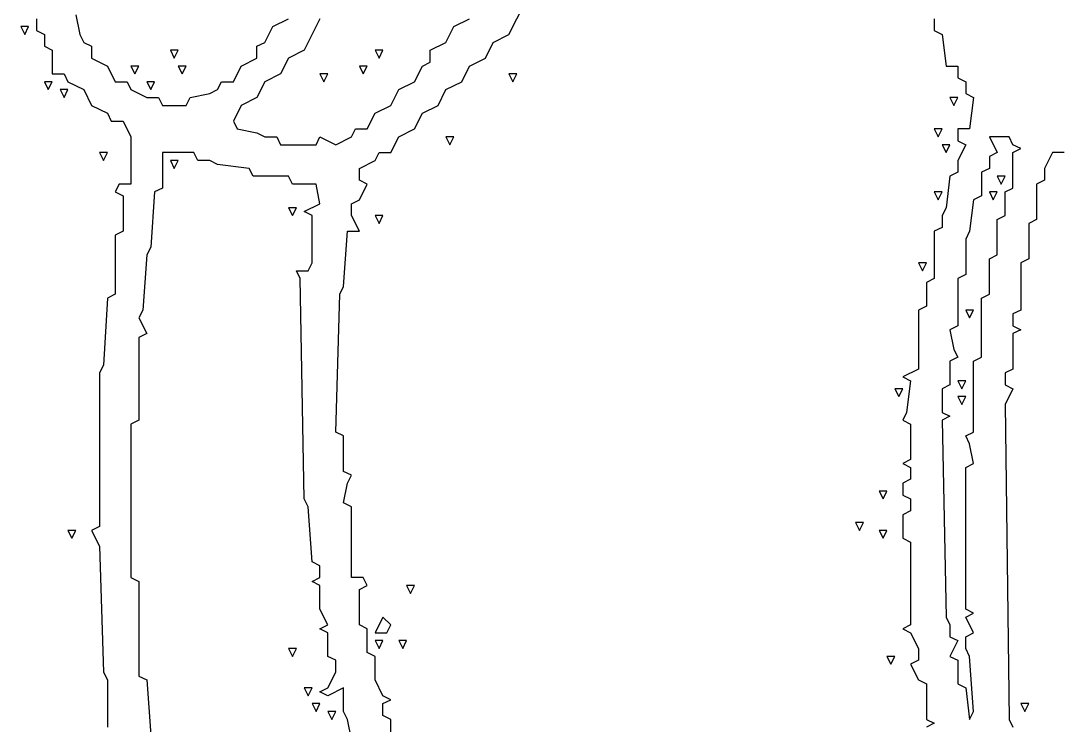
# Model space of a CAD drawing. Extents: x 11 to 152, y 0 to 170.
# Drawn here: x 53.27 to 77.44, y 120.53 to 136.94 of the extents above; entities that cross this region are included whole.
import ezdxf

# ---------------------------------------------------------------- set-up
doc = ezdxf.new("R2010")
doc.units = 0
doc.layers.add('Layer0', color=7, linetype='Continuous')

msp = doc.modelspace()

# ---------------------------------------------------------------- linework, layer by layer
at = {"layer": 'Layer0', "color": 5, "linetype": 'CONTINUOUS'}
for p, q in [((64.64401, 136.6235, 0.1), (65.01079, 137.3571, 0.1)), ((54.55771, 137.082, 0.1), (54.64941, 136.6235, 0.1)), ((53.274, 136.8069, 0.1), (53.3657, 136.6235, 0.1)), ((53.45739, 136.8069, 0.1), (53.274, 136.8069, 0.1)), ((53.3657, 136.6235, 0.1), (53.45739, 136.8069, 0.1)), ((53.64078, 136.9903, 0.1), (53.64078, 136.7152, 0.1)), ((58.95901, 136.4401, 0.1), (59.14239, 136.8069, 0.1)), ((59.14239, 136.8069, 0.1), (59.50917, 136.9903, 0.1)), ((60.24272, 136.9903, 0.1), (59.87594, 136.2567, 0.1)), ((63.17691, 136.4401, 0.1), (63.3603, 136.8069, 0.1)), ((63.3603, 136.8069, 0.1), (63.72708, 136.9903, 0.1)), ((74.54693, 136.9903, 0.1), (74.54693, 136.7152, 0.1)), ((53.64078, 136.7152, 0.1), (53.82416, 136.6235, 0.1)), ((53.82416, 136.6235, 0.1), (53.82416, 136.3484, 0.1)), ((54.64941, 136.6235, 0.1), (54.7411, 136.4401, 0.1)), ((64.27724, 136.4401, 0.1), (64.64401, 136.6235, 0.1)), ((74.54693, 136.7152, 0.1), (74.73031, 136.6235, 0.1)), ((74.73031, 136.6235, 0.1), (74.82201, 135.89, 0.1)), ((53.82416, 136.3484, 0.1), (54.00755, 136.2567, 0.1)), ((54.7411, 136.4401, 0.1), (54.92449, 136.3484, 0.1)), ((54.92449, 136.3484, 0.1), (54.92449, 136.0734, 0.1)), ((58.77562, 136.3484, 0.1), (58.95901, 136.4401, 0.1)), ((58.77562, 136.0734, 0.1), (58.77562, 136.3484, 0.1)), ((62.81014, 136.2567, 0.1), (63.17691, 136.4401, 0.1)), ((64.09385, 136.0734, 0.1), (64.27724, 136.4401, 0.1)), ((54.00755, 136.2567, 0.1), (54.00755, 135.7066, 0.1)), ((54.92449, 136.0734, 0.1), (55.29126, 135.89, 0.1)), ((56.75836, 136.2567, 0.1), (56.85005, 136.0734, 0.1)), ((56.94175, 136.2567, 0.1), (56.75836, 136.2567, 0.1)), ((56.85005, 136.0734, 0.1), (56.94175, 136.2567, 0.1)), ((58.40885, 135.89, 0.1), (58.77562, 136.0734, 0.1)), ((59.50917, 136.0734, 0.1), (59.32578, 135.7066, 0.1)), ((59.87594, 136.2567, 0.1), (59.50917, 136.0734, 0.1)), ((61.52643, 136.2567, 0.1), (61.61812, 136.0734, 0.1)), ((61.70982, 136.2567, 0.1), (61.52643, 136.2567, 0.1)), ((61.61812, 136.0734, 0.1), (61.70982, 136.2567, 0.1)), ((62.81014, 135.9817, 0.1), (62.81014, 136.2567, 0.1)), ((63.72708, 135.89, 0.1), (64.09385, 136.0734, 0.1)), ((55.29126, 135.89, 0.1), (55.47465, 135.5232, 0.1)), ((55.84142, 135.89, 0.1), (55.93312, 135.7066, 0.1)), ((56.02481, 135.89, 0.1), (55.84142, 135.89, 0.1)), ((55.93312, 135.7066, 0.1), (56.02481, 135.89, 0.1)), ((56.94175, 135.89, 0.1), (57.03344, 135.7066, 0.1)), ((57.12513, 135.89, 0.1), (56.94175, 135.89, 0.1)), ((57.03344, 135.7066, 0.1), (57.12513, 135.89, 0.1)), ((58.22546, 135.5232, 0.1), (58.40885, 135.89, 0.1)), ((61.15965, 135.89, 0.1), (61.25135, 135.7066, 0.1)), ((61.34304, 135.89, 0.1), (61.15965, 135.89, 0.1)), ((61.25135, 135.7066, 0.1), (61.34304, 135.89, 0.1)), ((62.44337, 135.5232, 0.1), (62.62675, 135.89, 0.1)), ((62.62675, 135.89, 0.1), (62.81014, 135.9817, 0.1)), ((63.54369, 135.5232, 0.1), (63.72708, 135.89, 0.1)), ((74.82201, 135.89, 0.1), (75.09709, 135.89, 0.1)), ((75.09709, 135.89, 0.1), (75.09709, 135.6149, 0.1)), ((54.00755, 135.7066, 0.1), (54.28263, 135.7066, 0.1)), ((54.28263, 135.7066, 0.1), (54.37433, 135.5232, 0.1)), ((59.32578, 135.7066, 0.1), (58.95901, 135.5232, 0.1)), ((60.24272, 135.7066, 0.1), (60.33441, 135.5232, 0.1)), ((60.42611, 135.7066, 0.1), (60.24272, 135.7066, 0.1)), ((60.33441, 135.5232, 0.1), (60.42611, 135.7066, 0.1)), ((64.64401, 135.7066, 0.1), (64.73571, 135.5232, 0.1)), ((64.8274, 135.7066, 0.1), (64.64401, 135.7066, 0.1)), ((64.73571, 135.5232, 0.1), (64.8274, 135.7066, 0.1)), ((75.09709, 135.6149, 0.1), (75.28047, 135.5232, 0.1)), ((53.82416, 135.5232, 0.1), (53.91586, 135.3398, 0.1)), ((54.00755, 135.5232, 0.1), (53.82416, 135.5232, 0.1)), ((53.91586, 135.3398, 0.1), (54.00755, 135.5232, 0.1)), ((54.19094, 135.3398, 0.1), (54.28263, 135.1564, 0.1)), ((54.37433, 135.3398, 0.1), (54.19094, 135.3398, 0.1)), ((54.28263, 135.1564, 0.1), (54.37433, 135.3398, 0.1)), ((54.37433, 135.5232, 0.1), (54.7411, 135.3398, 0.1)), ((54.7411, 135.3398, 0.1), (54.92449, 134.973, 0.1)), ((55.47465, 135.5232, 0.1), (55.74973, 135.5232, 0.1)), ((55.74973, 135.5232, 0.1), (55.84142, 135.3398, 0.1)), ((55.84142, 135.3398, 0.1), (56.2082, 135.1564, 0.1)), ((56.2082, 135.5232, 0.1), (56.29989, 135.3398, 0.1)), ((56.39159, 135.5232, 0.1), (56.2082, 135.5232, 0.1)), ((56.29989, 135.3398, 0.1), (56.39159, 135.5232, 0.1)), ((57.6753, 135.2481, 0.1), (57.85868, 135.3398, 0.1)), ((57.85868, 135.3398, 0.1), (57.95038, 135.5232, 0.1)), ((57.95038, 135.5232, 0.1), (58.22546, 135.5232, 0.1)), ((58.95901, 135.5232, 0.1), (58.77562, 135.1564, 0.1)), ((61.8932, 134.973, 0.1), (62.07659, 135.3398, 0.1)), ((62.07659, 135.3398, 0.1), (62.44337, 135.5232, 0.1)), ((62.99353, 134.973, 0.1), (63.17691, 135.3398, 0.1)), ((63.17691, 135.3398, 0.1), (63.54369, 135.5232, 0.1)), ((75.28047, 135.5232, 0.1), (75.28047, 135.2481, 0.1)), ((56.2082, 135.1564, 0.1), (56.48328, 135.1564, 0.1)), ((56.48328, 135.1564, 0.1), (56.57497, 134.973, 0.1)), ((57.12513, 134.973, 0.1), (57.21683, 135.1564, 0.1)), ((57.21683, 135.1564, 0.1), (57.6753, 135.2481, 0.1)), ((58.77562, 135.1564, 0.1), (58.40885, 134.973, 0.1)), ((74.9137, 135.1564, 0.1), (75.00539, 134.973, 0.1)), ((75.09709, 135.1564, 0.1), (74.9137, 135.1564, 0.1)), ((75.00539, 134.973, 0.1), (75.09709, 135.1564, 0.1)), ((75.28047, 135.2481, 0.1), (75.46386, 135.1564, 0.1)), ((75.46386, 135.1564, 0.1), (75.37217, 134.4229, 0.1)), ((54.92449, 134.973, 0.1), (55.29126, 134.7896, 0.1)), ((56.57497, 134.973, 0.1), (57.12513, 134.973, 0.1)), ((58.40885, 134.973, 0.1), (58.22546, 134.6063, 0.1)), ((61.52643, 134.7896, 0.1), (61.8932, 134.973, 0.1)), ((62.62675, 134.7896, 0.1), (62.99353, 134.973, 0.1)), ((55.29126, 134.7896, 0.1), (55.38296, 134.6063, 0.1)), ((55.38296, 134.6063, 0.1), (55.65804, 134.6063, 0.1)), ((55.65804, 134.6063, 0.1), (55.84142, 134.2395, 0.1)), ((58.22546, 134.6063, 0.1), (58.31715, 134.4229, 0.1)), ((61.34304, 134.4229, 0.1), (61.52643, 134.7896, 0.1)), ((62.44337, 134.4229, 0.1), (62.62675, 134.7896, 0.1)), ((58.31715, 134.4229, 0.1), (58.77562, 134.3312, 0.1)), ((60.97627, 134.2395, 0.1), (61.06796, 134.4229, 0.1)), ((61.06796, 134.4229, 0.1), (61.34304, 134.4229, 0.1)), ((62.07659, 134.2395, 0.1), (62.44337, 134.4229, 0.1)), ((74.54693, 134.4229, 0.1), (74.63862, 134.2395, 0.1)), ((74.73031, 134.4229, 0.1), (74.54693, 134.4229, 0.1)), ((74.63862, 134.2395, 0.1), (74.73031, 134.4229, 0.1)), ((75.37217, 134.4229, 0.1), (75.09709, 134.4229, 0.1)), ((75.09709, 134.4229, 0.1), (75.09709, 134.1478, 0.1)), ((55.84142, 134.2395, 0.1), (55.84142, 133.1392, 0.1)), ((58.77562, 134.3312, 0.1), (58.95901, 134.2395, 0.1)), ((58.95901, 134.2395, 0.1), (59.23409, 134.2395, 0.1)), ((59.23409, 134.2395, 0.1), (59.32578, 134.0561, 0.1)), ((60.15102, 134.0561, 0.1), (60.24272, 134.2395, 0.1)), ((60.24272, 134.2395, 0.1), (60.60949, 134.0561, 0.1)), ((60.60949, 134.0561, 0.1), (60.97627, 134.2395, 0.1)), ((61.8932, 133.8727, 0.1), (62.07659, 134.2395, 0.1)), ((63.17691, 134.2395, 0.1), (63.26861, 134.0561, 0.1)), ((63.3603, 134.2395, 0.1), (63.17691, 134.2395, 0.1)), ((63.26861, 134.0561, 0.1), (63.3603, 134.2395, 0.1)), ((75.09709, 134.1478, 0.1), (75.28047, 134.0561, 0.1)), ((75.83064, 134.2395, 0.1), (76.01402, 133.8727, 0.1)), ((76.2891, 134.2395, 0.1), (75.83064, 134.2395, 0.1)), ((76.3808, 134.0561, 0.1), (76.2891, 134.2395, 0.1)), ((55.10787, 133.8727, 0.1), (55.19957, 133.6893, 0.1)), ((55.29126, 133.8727, 0.1), (55.10787, 133.8727, 0.1)), ((55.19957, 133.6893, 0.1), (55.29126, 133.8727, 0.1)), ((56.57497, 133.8727, 0.1), (56.57497, 133.0475, 0.1)), ((57.30852, 133.8727, 0.1), (56.57497, 133.8727, 0.1)), ((57.40022, 133.6893, 0.1), (57.30852, 133.8727, 0.1)), ((59.32578, 134.0561, 0.1), (60.15102, 134.0561, 0.1)), ((61.52643, 133.6893, 0.1), (61.61812, 133.8727, 0.1)), ((61.61812, 133.8727, 0.1), (61.8932, 133.8727, 0.1)), ((74.73031, 134.0561, 0.1), (74.82201, 133.8727, 0.1)), ((74.9137, 134.0561, 0.1), (74.73031, 134.0561, 0.1)), ((74.82201, 133.8727, 0.1), (74.9137, 134.0561, 0.1)), ((75.28047, 134.0561, 0.1), (75.09709, 133.6893, 0.1)), ((76.01402, 133.8727, 0.1), (75.83064, 133.781, 0.1)), ((76.56419, 133.9644, 0.1), (76.3808, 134.0561, 0.1)), ((76.3808, 133.8727, 0.1), (76.56419, 133.9644, 0.1)), ((76.3808, 133.0475, 0.1), (76.3808, 133.8727, 0.1)), ((77.29773, 133.8727, 0.1), (77.11435, 133.5059, 0.1)), ((77.57282, 133.8727, 0.1), (77.29773, 133.8727, 0.1)), ((56.75836, 133.6893, 0.1), (56.85005, 133.5059, 0.1)), ((56.94175, 133.6893, 0.1), (56.75836, 133.6893, 0.1)), ((56.85005, 133.5059, 0.1), (56.94175, 133.6893, 0.1)), ((57.6753, 133.6893, 0.1), (57.40022, 133.6893, 0.1)), ((57.85868, 133.5976, 0.1), (57.6753, 133.6893, 0.1)), ((61.15965, 133.5059, 0.1), (61.52643, 133.6893, 0.1)), ((75.09709, 133.6893, 0.1), (75.09709, 133.4142, 0.1)), ((75.83064, 133.781, 0.1), (75.83064, 133.5059, 0.1)), ((58.59223, 133.5059, 0.1), (57.85868, 133.5976, 0.1)), ((58.68393, 133.3225, 0.1), (58.59223, 133.5059, 0.1)), ((61.15965, 133.2309, 0.1), (61.15965, 133.5059, 0.1)), ((75.09709, 133.4142, 0.1), (74.9137, 133.3225, 0.1)), ((75.83064, 133.5059, 0.1), (75.64725, 133.4142, 0.1)), ((75.64725, 133.4142, 0.1), (75.64725, 132.8641, 0.1)), ((77.11435, 133.5059, 0.1), (77.11435, 133.2309, 0.1)), ((55.56634, 133.1392, 0.1), (55.47465, 132.9558, 0.1)), ((55.84142, 133.1392, 0.1), (55.56634, 133.1392, 0.1)), ((59.50917, 133.3225, 0.1), (58.68393, 133.3225, 0.1)), ((59.60086, 133.1392, 0.1), (59.50917, 133.3225, 0.1)), ((60.15102, 133.1392, 0.1), (59.60086, 133.1392, 0.1)), ((60.24272, 132.6807, 0.1), (60.15102, 133.1392, 0.1)), ((61.34304, 133.1392, 0.1), (61.15965, 133.2309, 0.1)), ((61.15965, 132.7724, 0.1), (61.34304, 133.1392, 0.1)), ((74.9137, 133.3225, 0.1), (74.82201, 132.589, 0.1)), ((76.01402, 133.3225, 0.1), (76.10572, 133.1392, 0.1)), ((76.19741, 133.3225, 0.1), (76.01402, 133.3225, 0.1)), ((76.10572, 133.1392, 0.1), (76.19741, 133.3225, 0.1)), ((77.11435, 133.2309, 0.1), (76.93096, 133.1392, 0.1)), ((76.93096, 133.1392, 0.1), (76.93096, 132.3139, 0.1)), ((55.47465, 132.9558, 0.1), (55.65804, 132.8641, 0.1)), ((56.39159, 132.9558, 0.1), (56.29989, 131.6721, 0.1)), ((56.57497, 133.0475, 0.1), (56.39159, 132.9558, 0.1)), ((74.54693, 132.9558, 0.1), (74.63862, 132.7724, 0.1)), ((74.73031, 132.9558, 0.1), (74.54693, 132.9558, 0.1)), ((74.63862, 132.7724, 0.1), (74.73031, 132.9558, 0.1)), ((75.83064, 132.9558, 0.1), (75.92233, 132.7724, 0.1)), ((76.01402, 132.9558, 0.1), (75.83064, 132.9558, 0.1)), ((75.92233, 132.7724, 0.1), (76.01402, 132.9558, 0.1)), ((76.19741, 132.9558, 0.1), (76.3808, 133.0475, 0.1)), ((76.19741, 132.4056, 0.1), (76.19741, 132.9558, 0.1)), ((55.65804, 132.8641, 0.1), (55.65804, 132.0388, 0.1)), ((59.87594, 132.4973, 0.1), (60.24272, 132.6807, 0.1)), ((60.97627, 132.6807, 0.1), (61.15965, 132.7724, 0.1)), ((60.97627, 132.4056, 0.1), (60.97627, 132.6807, 0.1)), ((75.46386, 132.7724, 0.1), (75.37217, 132.0388, 0.1)), ((75.64725, 132.8641, 0.1), (75.46386, 132.7724, 0.1)), ((59.50917, 132.589, 0.1), (59.60086, 132.4056, 0.1)), ((59.69256, 132.589, 0.1), (59.50917, 132.589, 0.1)), ((59.60086, 132.4056, 0.1), (59.69256, 132.589, 0.1)), ((60.05933, 132.4056, 0.1), (59.87594, 132.4973, 0.1)), ((60.05933, 131.3053, 0.1), (60.05933, 132.4056, 0.1)), ((61.15965, 132.0388, 0.1), (60.97627, 132.4056, 0.1)), ((61.52643, 132.4056, 0.1), (61.61812, 132.2222, 0.1)), ((61.70982, 132.4056, 0.1), (61.52643, 132.4056, 0.1)), ((61.61812, 132.2222, 0.1), (61.70982, 132.4056, 0.1)), ((74.82201, 132.589, 0.1), (74.73031, 132.4056, 0.1)), ((74.73031, 132.4056, 0.1), (74.73031, 132.1305, 0.1)), ((76.01402, 132.3139, 0.1), (76.19741, 132.4056, 0.1)), ((76.01402, 131.4887, 0.1), (76.01402, 132.3139, 0.1)), ((76.93096, 132.3139, 0.1), (76.74757, 132.2222, 0.1)), ((76.74757, 132.2222, 0.1), (76.74757, 131.397, 0.1)), ((55.65804, 132.0388, 0.1), (55.47465, 131.9471, 0.1)), ((55.47465, 131.9471, 0.1), (55.47465, 130.5717, 0.1)), ((60.79288, 130.7551, 0.1), (60.88457, 132.0388, 0.1)), ((60.88457, 132.0388, 0.1), (61.15965, 132.0388, 0.1)), ((74.73031, 132.1305, 0.1), (74.54693, 132.0388, 0.1)), ((74.54693, 132.0388, 0.1), (74.54693, 130.9385, 0.1)), ((75.37217, 132.0388, 0.1), (75.28047, 131.8554, 0.1)), ((75.28047, 131.8554, 0.1), (75.28047, 131.0302, 0.1)), ((56.2082, 131.4887, 0.1), (56.1165, 130.205, 0.1)), ((56.29989, 131.6721, 0.1), (56.2082, 131.4887, 0.1)), ((75.83064, 131.397, 0.1), (76.01402, 131.4887, 0.1)), ((59.96764, 131.1219, 0.1), (60.05933, 131.3053, 0.1)), ((74.18015, 131.3053, 0.1), (74.27184, 131.1219, 0.1)), ((74.36354, 131.3053, 0.1), (74.18015, 131.3053, 0.1)), ((74.27184, 131.1219, 0.1), (74.36354, 131.3053, 0.1)), ((75.83064, 130.5717, 0.1), (75.83064, 131.397, 0.1)), ((76.74757, 131.397, 0.1), (76.56419, 131.3053, 0.1)), ((76.56419, 131.3053, 0.1), (76.56419, 130.205, 0.1)), ((59.78425, 130.9385, 0.1), (59.69256, 131.1219, 0.1)), ((59.69256, 131.1219, 0.1), (59.96764, 131.1219, 0.1)), ((75.28047, 131.0302, 0.1), (75.09709, 130.9385, 0.1)), ((59.87594, 125.8037, 0.1), (59.78425, 130.9385, 0.1)), ((60.70119, 130.5717, 0.1), (60.79288, 130.7551, 0.1)), ((74.54693, 130.9385, 0.1), (74.36354, 130.8468, 0.1)), ((74.36354, 130.8468, 0.1), (74.36354, 130.2967, 0.1)), ((75.09709, 130.9385, 0.1), (75.09709, 129.8382, 0.1)), ((55.29126, 130.48, 0.1), (55.19957, 128.9213, 0.1)), ((55.47465, 130.5717, 0.1), (55.29126, 130.48, 0.1)), ((60.60949, 127.3625, 0.1), (60.70119, 130.5717, 0.1)), ((75.64725, 130.48, 0.1), (75.83064, 130.5717, 0.1)), ((75.64725, 129.1046, 0.1), (75.64725, 130.48, 0.1)), ((74.36354, 130.2967, 0.1), (74.18015, 130.205, 0.1)), ((56.1165, 130.205, 0.1), (56.02481, 130.0216, 0.1)), ((56.02481, 130.0216, 0.1), (56.2082, 129.6548, 0.1)), ((74.18015, 130.205, 0.1), (74.18015, 128.8296, 0.1)), ((75.28047, 130.205, 0.1), (75.37217, 130.0216, 0.1)), ((75.46386, 130.205, 0.1), (75.28047, 130.205, 0.1)), ((75.37217, 130.0216, 0.1), (75.46386, 130.205, 0.1)), ((76.56419, 130.205, 0.1), (76.3808, 130.1133, 0.1)), ((76.3808, 130.1133, 0.1), (76.3808, 129.8382, 0.1)), ((75.09709, 129.8382, 0.1), (74.9137, 129.7465, 0.1)), ((74.9137, 129.7465, 0.1), (75.00539, 129.288, 0.1)), ((76.3808, 129.8382, 0.1), (76.56419, 129.7465, 0.1)), ((76.56419, 129.7465, 0.1), (76.3808, 129.6548, 0.1)), ((56.2082, 129.6548, 0.1), (56.02481, 129.5631, 0.1)), ((56.02481, 129.5631, 0.1), (56.02481, 127.6375, 0.1)), ((76.3808, 129.6548, 0.1), (76.3808, 128.8296, 0.1)), ((75.00539, 129.288, 0.1), (75.09709, 129.1046, 0.1)), ((75.09709, 129.1046, 0.1), (74.9137, 129.0129, 0.1)), ((75.46386, 129.0129, 0.1), (75.64725, 129.1046, 0.1)), ((55.19957, 128.9213, 0.1), (55.10787, 128.7379, 0.1)), ((74.18015, 128.8296, 0.1), (73.81338, 128.6462, 0.1)), ((74.9137, 129.0129, 0.1), (74.9137, 128.4628, 0.1)), ((75.46386, 127.3625, 0.1), (75.46386, 129.0129, 0.1)), ((76.3808, 128.8296, 0.1), (76.19741, 128.7379, 0.1)), ((55.10787, 128.7379, 0.1), (55.10787, 125.1618, 0.1)), ((73.81338, 128.6462, 0.1), (73.99676, 128.5545, 0.1)), ((73.99676, 128.5545, 0.1), (73.90507, 127.8209, 0.1)), ((75.09709, 128.5545, 0.1), (75.18878, 128.3711, 0.1)), ((75.28047, 128.5545, 0.1), (75.09709, 128.5545, 0.1)), ((75.18878, 128.3711, 0.1), (75.28047, 128.5545, 0.1)), ((76.19741, 128.7379, 0.1), (76.19741, 128.4628, 0.1)), ((73.62999, 128.3711, 0.1), (73.72168, 128.1877, 0.1)), ((73.81338, 128.3711, 0.1), (73.62999, 128.3711, 0.1)), ((73.72168, 128.1877, 0.1), (73.81338, 128.3711, 0.1)), ((74.9137, 128.4628, 0.1), (74.73031, 128.3711, 0.1)), ((74.73031, 128.3711, 0.1), (74.73031, 127.8209, 0.1)), ((76.19741, 128.4628, 0.1), (76.3808, 128.3711, 0.1)), ((76.3808, 128.3711, 0.1), (76.19741, 128.0043, 0.1)), ((75.09709, 128.1877, 0.1), (75.18878, 128.0043, 0.1)), ((75.28047, 128.1877, 0.1), (75.09709, 128.1877, 0.1)), ((75.18878, 128.0043, 0.1), (75.28047, 128.1877, 0.1)), ((73.90507, 127.8209, 0.1), (73.81338, 127.6375, 0.1)), ((74.73031, 127.8209, 0.1), (74.9137, 127.7292, 0.1)), ((76.19741, 128.0043, 0.1), (76.2891, 120.6688, 0.1)), ((56.02481, 127.6375, 0.1), (55.84142, 127.5458, 0.1)), ((73.81338, 127.6375, 0.1), (73.99676, 127.5458, 0.1)), ((74.9137, 127.7292, 0.1), (74.73031, 127.6375, 0.1)), ((74.73031, 127.6375, 0.1), (74.82201, 123.0529, 0.1)), ((55.84142, 127.5458, 0.1), (55.84142, 123.9698, 0.1)), ((60.79288, 127.2708, 0.1), (60.60949, 127.3625, 0.1)), ((73.99676, 127.5458, 0.1), (73.99676, 126.7206, 0.1)), ((75.28047, 127.2708, 0.1), (75.46386, 127.3625, 0.1)), ((60.79288, 126.4455, 0.1), (60.79288, 127.2708, 0.1)), ((75.37217, 127.0874, 0.1), (75.28047, 127.2708, 0.1)), ((75.46386, 126.6289, 0.1), (75.37217, 127.0874, 0.1)), ((73.99676, 126.7206, 0.1), (73.81338, 126.6289, 0.1)), ((73.81338, 126.6289, 0.1), (73.99676, 126.5372, 0.1)), ((75.28047, 126.5372, 0.1), (75.46386, 126.6289, 0.1)), ((60.97627, 126.3538, 0.1), (60.79288, 126.4455, 0.1)), ((73.99676, 126.5372, 0.1), (73.99676, 126.2621, 0.1)), ((75.28047, 123.2362, 0.1), (75.28047, 126.5372, 0.1)), ((60.79288, 125.712, 0.1), (60.88457, 126.1704, 0.1)), ((60.88457, 126.1704, 0.1), (60.97627, 126.3538, 0.1)), ((73.99676, 126.2621, 0.1), (73.81338, 126.1704, 0.1)), ((73.81338, 126.1704, 0.1), (73.81338, 125.8954, 0.1)), ((73.26321, 125.9871, 0.1), (73.35491, 125.8037, 0.1)), ((73.4466, 125.9871, 0.1), (73.26321, 125.9871, 0.1)), ((73.35491, 125.8037, 0.1), (73.4466, 125.9871, 0.1)), ((73.81338, 125.8954, 0.1), (73.99676, 125.8037, 0.1)), ((59.96764, 125.6203, 0.1), (59.87594, 125.8037, 0.1)), ((60.97627, 125.6203, 0.1), (60.79288, 125.712, 0.1)), ((73.99676, 125.8037, 0.1), (73.99676, 125.5286, 0.1)), ((60.05933, 124.3366, 0.1), (59.96764, 125.6203, 0.1)), ((60.97627, 123.9698, 0.1), (60.97627, 125.6203, 0.1)), ((73.99676, 125.5286, 0.1), (73.81338, 125.4369, 0.1)), ((73.81338, 125.4369, 0.1), (73.81338, 124.8867, 0.1)), ((55.10787, 125.1618, 0.1), (54.92449, 125.0701, 0.1)), ((72.71305, 125.2535, 0.1), (72.80475, 125.0701, 0.1)), ((72.89644, 125.2535, 0.1), (72.71305, 125.2535, 0.1)), ((72.80475, 125.0701, 0.1), (72.89644, 125.2535, 0.1)), ((54.37433, 125.0701, 0.1), (54.46602, 124.8867, 0.1)), ((54.55771, 125.0701, 0.1), (54.37433, 125.0701, 0.1)), ((54.46602, 124.8867, 0.1), (54.55771, 125.0701, 0.1)), ((54.92449, 125.0701, 0.1), (55.10787, 124.7033, 0.1)), ((73.26321, 125.0701, 0.1), (73.35491, 124.8867, 0.1)), ((73.4466, 125.0701, 0.1), (73.26321, 125.0701, 0.1)), ((73.35491, 124.8867, 0.1), (73.4466, 125.0701, 0.1)), ((55.10787, 124.7033, 0.1), (55.19957, 121.7691, 0.1)), ((73.81338, 124.8867, 0.1), (73.99676, 124.795, 0.1)), ((73.99676, 124.795, 0.1), (73.99676, 122.8695, 0.1)), ((60.24272, 124.2449, 0.1), (60.05933, 124.3366, 0.1)), ((60.24272, 123.9698, 0.1), (60.24272, 124.2449, 0.1)), ((55.84142, 123.9698, 0.1), (56.02481, 123.8781, 0.1)), ((60.05933, 123.8781, 0.1), (60.24272, 123.9698, 0.1)), ((61.25135, 123.9698, 0.1), (60.97627, 123.9698, 0.1)), ((61.34304, 123.7864, 0.1), (61.25135, 123.9698, 0.1)), ((56.02481, 123.8781, 0.1), (56.02481, 121.6775, 0.1)), ((60.24272, 123.7864, 0.1), (60.05933, 123.8781, 0.1)), ((60.24272, 123.2362, 0.1), (60.24272, 123.7864, 0.1)), ((61.15965, 123.6947, 0.1), (61.34304, 123.7864, 0.1)), ((62.25998, 123.7864, 0.1), (62.35167, 123.603, 0.1)), ((62.44337, 123.7864, 0.1), (62.25998, 123.7864, 0.1)), ((62.35167, 123.603, 0.1), (62.44337, 123.7864, 0.1)), ((61.15965, 122.8695, 0.1), (61.15965, 123.6947, 0.1)), ((60.42611, 122.8695, 0.1), (60.24272, 123.2362, 0.1)), ((75.46386, 123.1446, 0.1), (75.28047, 123.2362, 0.1)), ((61.70982, 123.0529, 0.1), (61.52643, 122.6861, 0.1)), ((61.8932, 122.8695, 0.1), (61.70982, 123.0529, 0.1)), ((74.82201, 123.0529, 0.1), (74.9137, 122.8695, 0.1)), ((75.28047, 123.0529, 0.1), (75.46386, 123.1446, 0.1)), ((75.46386, 122.6861, 0.1), (75.28047, 123.0529, 0.1)), ((60.24272, 122.7778, 0.1), (60.42611, 122.8695, 0.1)), ((60.42611, 122.6861, 0.1), (60.24272, 122.7778, 0.1)), ((61.34304, 122.7778, 0.1), (61.15965, 122.8695, 0.1)), ((61.34304, 122.2276, 0.1), (61.34304, 122.7778, 0.1)), ((61.80151, 122.6861, 0.1), (61.8932, 122.8695, 0.1)), ((73.99676, 122.8695, 0.1), (73.81338, 122.7778, 0.1)), ((73.81338, 122.7778, 0.1), (73.99676, 122.6861, 0.1)), ((74.9137, 122.8695, 0.1), (74.9137, 122.5944, 0.1)), ((60.42611, 122.1359, 0.1), (60.42611, 122.6861, 0.1)), ((61.52643, 122.6861, 0.1), (61.80151, 122.6861, 0.1)), ((61.52643, 122.5027, 0.1), (61.61812, 122.3193, 0.1)), ((61.70982, 122.5027, 0.1), (61.52643, 122.5027, 0.1)), ((61.61812, 122.3193, 0.1), (61.70982, 122.5027, 0.1)), ((62.07659, 122.5027, 0.1), (62.16828, 122.3193, 0.1)), ((62.25998, 122.5027, 0.1), (62.07659, 122.5027, 0.1)), ((62.16828, 122.3193, 0.1), (62.25998, 122.5027, 0.1)), ((73.99676, 122.6861, 0.1), (74.18015, 122.3193, 0.1)), ((74.9137, 122.5944, 0.1), (75.09709, 122.5027, 0.1)), ((75.09709, 122.5027, 0.1), (74.9137, 122.1359, 0.1)), ((75.28047, 122.5944, 0.1), (75.46386, 122.6861, 0.1)), ((75.28047, 122.3193, 0.1), (75.28047, 122.5944, 0.1)), ((59.50917, 122.3193, 0.1), (59.60086, 122.1359, 0.1)), ((59.69256, 122.3193, 0.1), (59.50917, 122.3193, 0.1)), ((59.60086, 122.1359, 0.1), (59.69256, 122.3193, 0.1)), ((74.18015, 122.3193, 0.1), (74.18015, 122.0442, 0.1)), ((75.37217, 122.1359, 0.1), (75.28047, 122.3193, 0.1)), ((60.60949, 122.0442, 0.1), (60.42611, 122.1359, 0.1)), ((60.60949, 121.7691, 0.1), (60.60949, 122.0442, 0.1)), ((61.52643, 122.1359, 0.1), (61.34304, 122.2276, 0.1)), ((61.52643, 121.5858, 0.1), (61.52643, 122.1359, 0.1)), ((73.4466, 122.1359, 0.1), (73.5383, 121.9525, 0.1)), ((73.62999, 122.1359, 0.1), (73.4466, 122.1359, 0.1)), ((73.5383, 121.9525, 0.1), (73.62999, 122.1359, 0.1)), ((74.18015, 122.0442, 0.1), (73.99676, 121.9525, 0.1)), ((74.9137, 122.1359, 0.1), (75.09709, 122.0442, 0.1)), ((75.09709, 122.0442, 0.1), (75.09709, 121.4941, 0.1)), ((75.46386, 120.8522, 0.1), (75.37217, 122.1359, 0.1)), ((73.99676, 121.9525, 0.1), (74.18015, 121.5858, 0.1)), ((55.19957, 121.7691, 0.1), (55.29126, 121.5858, 0.1)), ((55.29126, 121.5858, 0.1), (55.29126, 120.4854, 0.1)), ((56.02481, 121.6775, 0.1), (56.2082, 121.5858, 0.1)), ((56.2082, 121.5858, 0.1), (56.29989, 120.302, 0.1)), ((60.42611, 121.4024, 0.1), (60.60949, 121.7691, 0.1)), ((61.70982, 121.219, 0.1), (61.52643, 121.5858, 0.1)), ((74.18015, 121.5858, 0.1), (74.36354, 121.4941, 0.1)), ((59.87594, 121.4024, 0.1), (59.96764, 121.219, 0.1)), ((60.05933, 121.4024, 0.1), (59.87594, 121.4024, 0.1)), ((59.96764, 121.219, 0.1), (60.05933, 121.4024, 0.1)), ((60.24272, 121.3107, 0.1), (60.42611, 121.4024, 0.1)), ((60.42611, 121.219, 0.1), (60.24272, 121.3107, 0.1)), ((60.79288, 121.4024, 0.1), (60.42611, 121.219, 0.1)), ((60.79288, 120.8522, 0.1), (60.79288, 121.4024, 0.1)), ((74.36354, 121.4941, 0.1), (74.36354, 120.6688, 0.1)), ((75.09709, 121.4941, 0.1), (75.28047, 121.4024, 0.1)), ((75.28047, 121.4024, 0.1), (75.37217, 120.6688, 0.1)), ((61.8932, 121.1273, 0.1), (61.70982, 121.219, 0.1)), ((61.70982, 121.0356, 0.1), (61.8932, 121.1273, 0.1)), ((60.05933, 121.0356, 0.1), (60.15102, 120.8522, 0.1)), ((60.24272, 121.0356, 0.1), (60.05933, 121.0356, 0.1)), ((60.15102, 120.8522, 0.1), (60.24272, 121.0356, 0.1)), ((60.42611, 120.8522, 0.1), (60.5178, 120.6688, 0.1)), ((60.60949, 120.8522, 0.1), (60.42611, 120.8522, 0.1)), ((60.5178, 120.6688, 0.1), (60.60949, 120.8522, 0.1)), ((60.88457, 120.6688, 0.1), (60.79288, 120.8522, 0.1)), ((61.70982, 120.7605, 0.1), (61.70982, 121.0356, 0.1)), ((75.37217, 120.6688, 0.1), (75.46386, 120.8522, 0.1)), ((76.56419, 121.0356, 0.1), (76.65588, 120.8522, 0.1)), ((76.74757, 121.0356, 0.1), (76.56419, 121.0356, 0.1)), ((76.65588, 120.8522, 0.1), (76.74757, 121.0356, 0.1)), ((60.97627, 120.2104, 0.1), (60.88457, 120.6688, 0.1)), ((61.8932, 120.6688, 0.1), (61.70982, 120.7605, 0.1)), ((61.8932, 120.1187, 0.1), (61.8932, 120.6688, 0.1)), ((74.36354, 120.6688, 0.1), (74.54693, 120.5771, 0.1)), ((74.54693, 120.5771, 0.1), (74.36354, 120.4854, 0.1)), ((76.2891, 120.6688, 0.1), (76.3808, 120.4854, 0.1))]:
    msp.add_line(p, q, dxfattribs=at)

doc.saveas('drawing.dxf')
